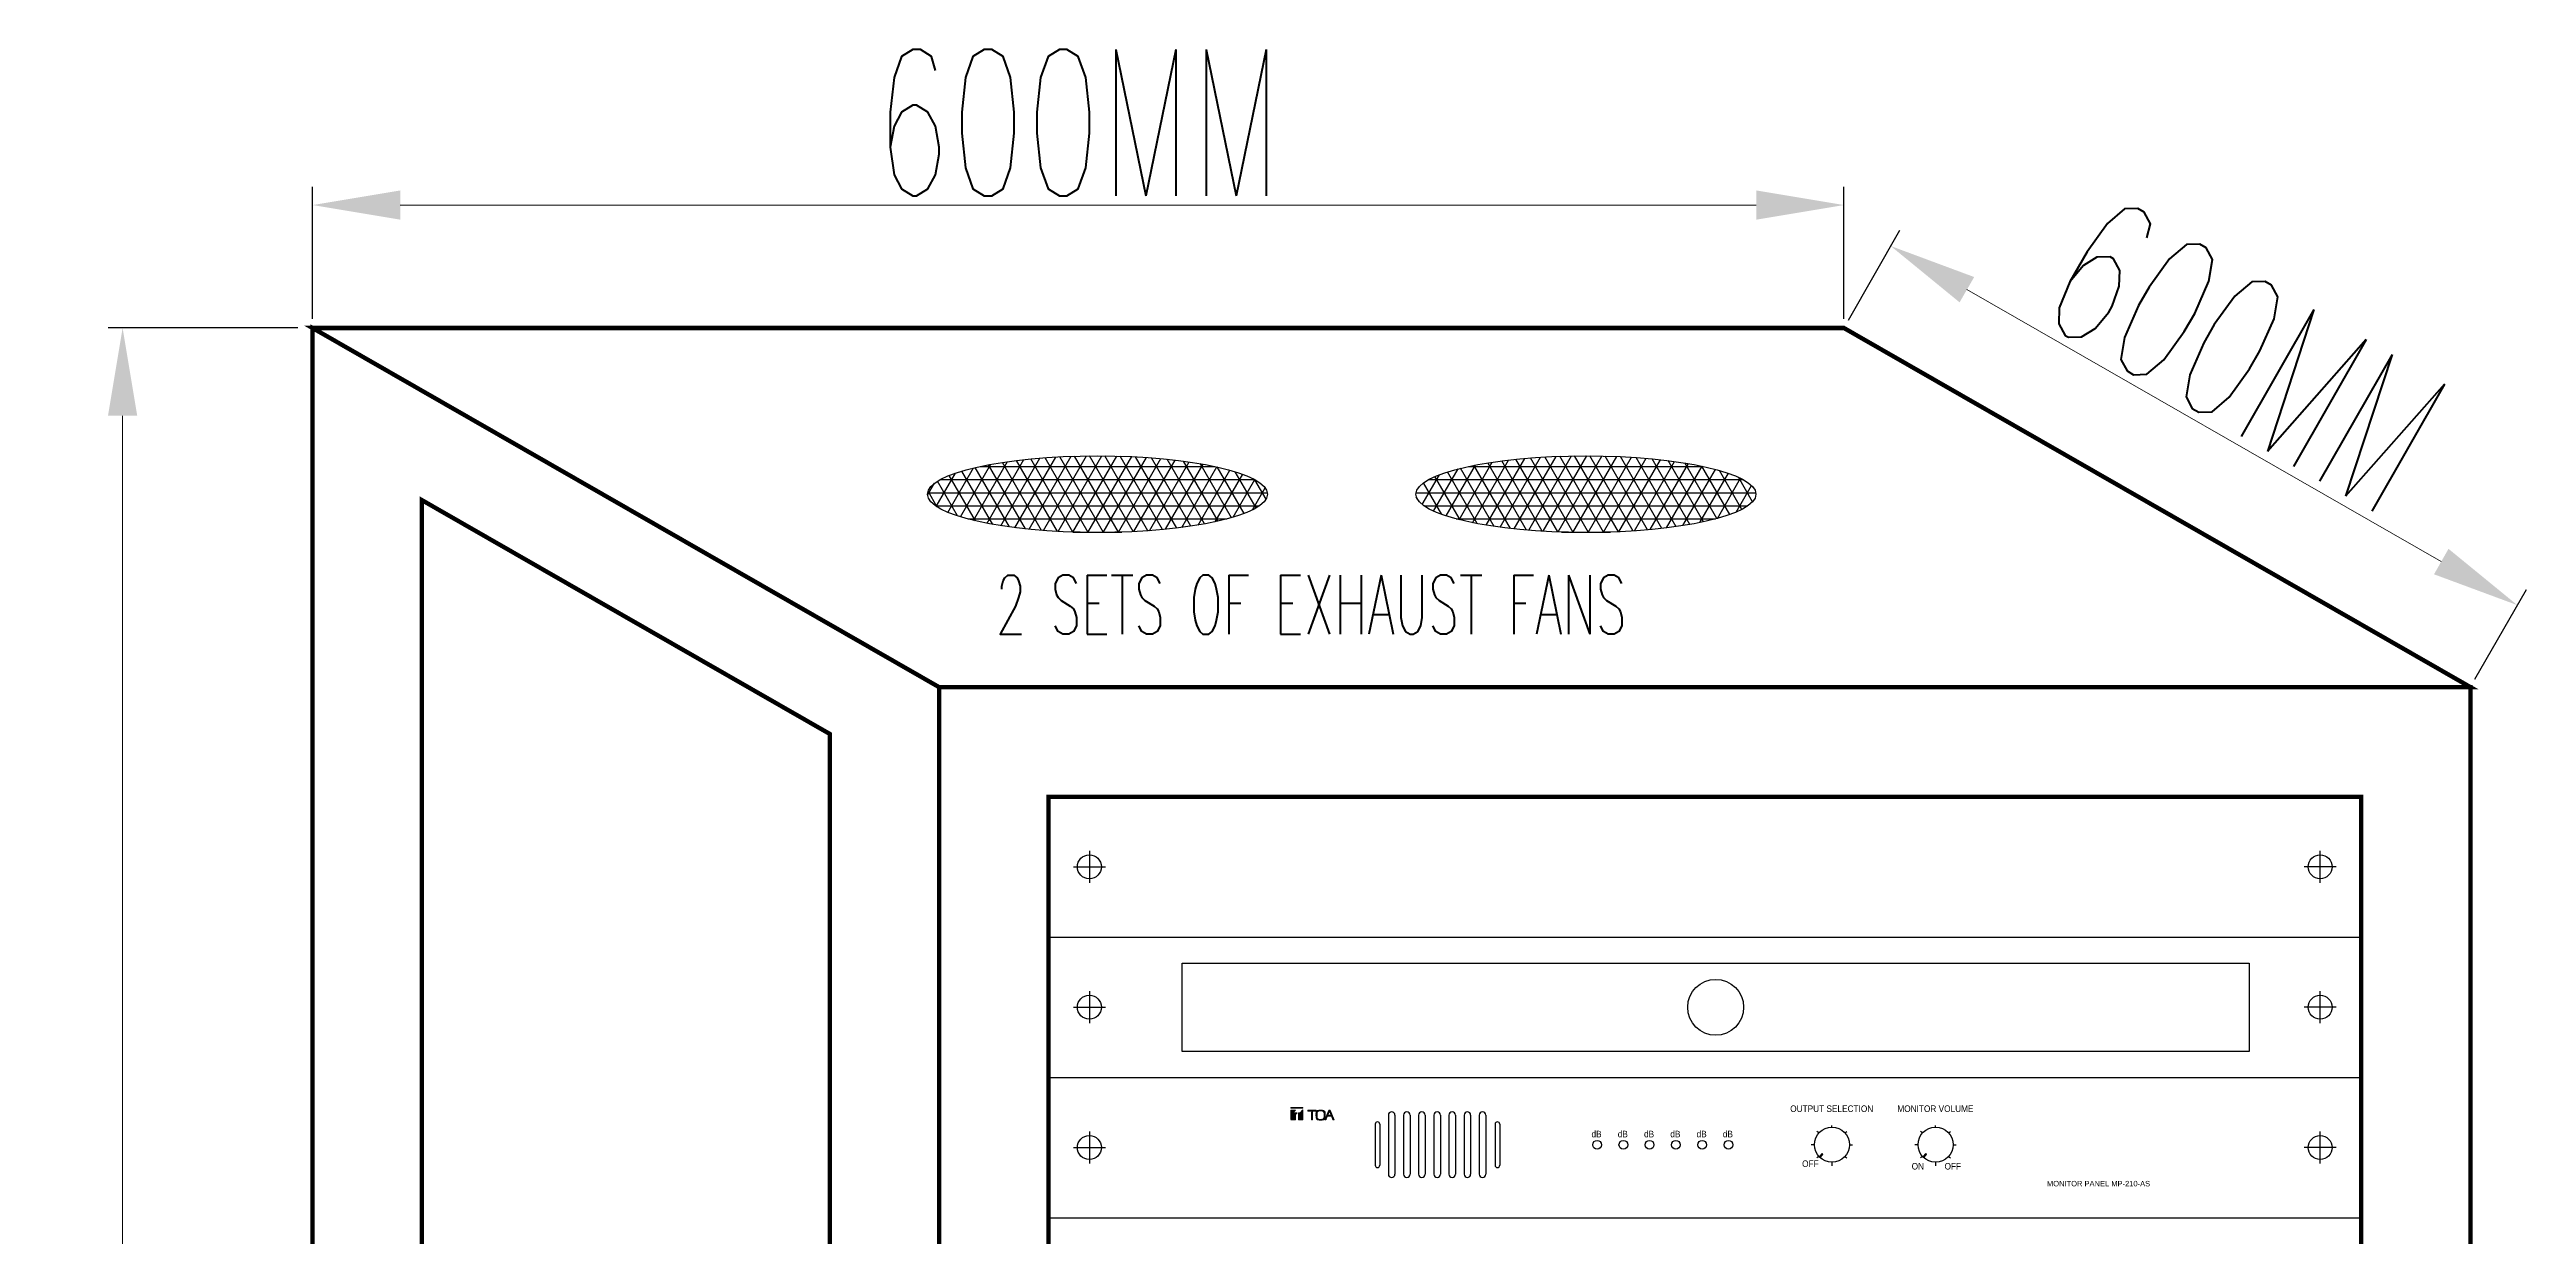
# Model space of a CAD drawing. Header units: millimetres. Extents: x 2974 to 5671, y 1205 to 3288.
# Drawn here: x 4151.6 to 4321, y 1704.3 to 1785.4 of the extents above; entities that cross this region are included whole.
import ezdxf
from ezdxf.enums import TextEntityAlignment as Align

# ---------------------------------------------------------------- set-up
doc = ezdxf.new("R2010")
doc.units = ezdxf.units.MM
for name, color, linetype in [('0-RACK', 7, 'Continuous'), ('SILK', 5, 'Continuous'), ('TEXT', 3, 'Continuous')]:
    doc.layers.add(name, color=color, linetype=linetype)
doc.layers.add('1', color=3, linetype='Continuous', lineweight=15)
doc.styles.add('SIMPLEX', font='simplex.shx', dxfattribs={"width": 0.6})
doc.styles.get("Standard").update_dxf_attribs({"font": 'arial.ttf'})
doc.dimstyles.new('ISO-25', dxfattribs={"dimtxt": 2.5, "dimasz": 2.5, "dimexe": 1.25, "dimexo": 0.625, "dimtad": 1, "dimtxsty": 'Standard', "dimcen": 2.5, "dimadec": 0, "dimazin": 0, "dimtfac": 1, "dimtmove": 0, "dimatfit": 3, "dimfxl": 1, "dimarcsym": 0})
doc.dimstyles.get("Standard").update_dxf_attribs({"dimtxt": 0.18, "dimasz": 0.18, "dimexe": 0.18, "dimexo": 0.0625, "dimgap": 0.09, "dimtad": 0, "dimtih": 1, "dimtoh": 1, "dimdec": 4, "dimzin": 0, "dimdsep": 46, "dimtxsty": 'Standard', "dimcen": 0.09, "dimadec": 0, "dimazin": 0, "dimtfac": 1, "dimtdec": 4, "dimtofl": 0, "dimtmove": 0, "dimatfit": 3, "dimfxl": 1, "dimtolj": 1, "dimtzin": 0, "dimarcsym": 0})
pattern_1 = [(0, (2042.5314, 1298.1718), (0, 0.89776884), []), (60, (2042.5314, 1298.1718), (-0.77749062, 0.44888442), []), (120, (2042.5314, 1298.1718), (-0.77749062, -0.44888442), [])]

# ---------------------------------------------------------------- blocks, each defined once
blk = doc.blocks.new('*D24')
at = {"layer": 'Defpoints', "color": 0, "transparency": 16777216}
for p in [(4169.57, 1766.4), (4156.58, 1319.78), (4169.57, 1319.78)]:
    blk.add_point(p, dxfattribs=at)
at = {"layer": 'TEXT', "color": 0, "lineweight": -2, "transparency": 16777216}
for p, q in [((4168.57, 1766.4), (4155.58, 1766.4)), ((4168.57, 1319.78), (4155.58, 1319.78))]:
    blk.add_line(p, q, dxfattribs=at)
at = {"layer": 'TEXT', "color": 0, "lineweight": 9, "transparency": 16777216}
for p, q in [((4156.58, 1760.4), (4156.58, 1521.95)), ((4156.58, 1325.78), (4156.58, 1487.49))]:
    blk.add_line(p, q, dxfattribs=at)
at = {"layer": 'TEXT', "color": 0, "transparency": 16777216}
for points in [[(4155.58, 1760.4), (4157.58, 1760.4), (4156.58, 1766.4)], [(4155.58, 1325.78), (4157.58, 1325.78), (4156.58, 1319.78)]]:
    blk.add_solid(points, dxfattribs=at)
at = {"layer": 'TEXT', "color": 0, "transparency": 16777216, "insert": (4156.58, 1504.72), "char_height": 6, "attachment_point": 5, "rotation": 90, "style": 'SIMPLEX'}
blk.add_mtext('\\A1;{\\H1.66667x;2200MM}', dxfattribs=at)
blk = doc.blocks.new('*D25')
at = {"layer": '0-RACK', "color": 0, "lineweight": -2, "transparency": 16777216}
for p, q in [((4169.57, 1767.02), (4169.57, 1776.05)), ((4274.31, 1767.02), (4274.31, 1776.05))]:
    blk.add_line(p, q, dxfattribs=at)
at = {"layer": '0-RACK', "color": 0, "lineweight": 9, "transparency": 16777216}
blk.add_line((4175.57, 1774.8), (4268.31, 1774.8), dxfattribs=at)
at = {"layer": '0-RACK', "color": 0, "transparency": 16777216}
for points in [[(4175.57, 1775.8), (4175.57, 1773.8), (4169.57, 1774.8)], [(4268.31, 1775.8), (4268.31, 1773.8), (4274.31, 1774.8)]]:
    blk.add_solid(points, dxfattribs=at)
at = {"layer": 'Defpoints', "color": 0, "transparency": 16777216}
for p in [(4274.31, 1774.8), (4169.57, 1766.4), (4274.31, 1766.4)]:
    blk.add_point(p, dxfattribs=at)
at = {"layer": '0-RACK', "color": 0, "transparency": 16777216, "insert": (4221.94, 1780.43), "char_height": 6, "attachment_point": 5, "style": 'SIMPLEX'}
blk.add_mtext('{\\H1.66667x;600MM}', dxfattribs=at)
blk = doc.blocks.new('*D26')
at = {"layer": '0-RACK', "color": 0, "lineweight": -2, "transparency": 16777216}
for p, q in [((4274.62, 1766.94), (4278.14, 1773.08)), ((4317.47, 1742.39), (4320.99, 1748.53))]:
    blk.add_line(p, q, dxfattribs=at)
at = {"layer": '0-RACK', "color": 0, "lineweight": 9, "transparency": 16777216}
blk.add_line((4282.72, 1769.02), (4315.16, 1750.43), dxfattribs=at)
at = {"layer": '0-RACK', "color": 0, "transparency": 16777216}
for points in [[(4283.22, 1769.88), (4282.22, 1768.15), (4277.51, 1772)], [(4315.66, 1751.3), (4314.67, 1749.56), (4320.37, 1747.45)]]:
    blk.add_solid(points, dxfattribs=at)
at = {"layer": 'Defpoints', "color": 0, "transparency": 16777216}
for p in [(4274.31, 1766.4), (4320.37, 1747.45), (4317.16, 1741.85)]:
    blk.add_point(p, dxfattribs=at)
at = {"layer": '0-RACK', "color": 0, "transparency": 16777216, "insert": (4301.74, 1764.6), "char_height": 6, "attachment_point": 5, "rotation": 330.1917, "style": 'SIMPLEX'}
blk.add_mtext('{\\H1.66667x;600MM}', dxfattribs=at)
blk = doc.blocks.new('0312')
at = {"color": 7}
for p, q in [((-9.763, 0.468), (-9.763, -0.997)), ((-9.601, 0.468), (-9.601, -0.997)), ((-9.295, 0.79), (-9.295, -1.318)), ((-9.061, 0.79), (-9.061, -1.318)), ((-8.755, 0.79), (-8.755, -1.318)), ((-8.521, 0.79), (-8.521, -1.318)), ((-8.215, 0.79), (-8.215, -1.318)), ((-7.981, 0.79), (-7.981, -1.318)), ((-7.675, 0.79), (-7.675, -1.318)), ((-7.441, 0.79), (-7.441, -1.318)), ((-7.135, 0.79), (-7.135, -1.318)), ((-6.901, 0.79), (-6.901, -1.318)), ((-6.595, 0.79), (-6.595, -1.318)), ((-6.361, 0.79), (-6.361, -1.318)), ((-6.055, 0.79), (-6.055, -1.318)), ((-5.821, 0.79), (-5.821, -1.318)), ((-5.49, 0.468), (-5.49, -0.997)), ((-5.327, 0.468), (-5.327, -0.997)), ((6.172, -0.582), (6.062, -0.692)), ((6.063, -0.694), (6.115, -0.694)), ((6.065, -0.689), (6.12, -0.689)), ((6.068, -0.699), (6.11, -0.699)), ((6.07, -0.684), (6.125, -0.684)), ((6.073, -0.704), (6.105, -0.704)), ((6.074, -0.679), (6.13, -0.679)), ((6.078, -0.708), (6.1, -0.708)), ((6.079, -0.674), (6.134, -0.674)), ((6.083, -0.713), (6.095, -0.713)), ((6.084, -0.669), (6.139, -0.669)), ((6.088, -0.718), (6.091, -0.718)), ((6.089, -0.72), (6.199, -0.609)), ((6.089, -0.665), (6.144, -0.665)), ((6.094, -0.66), (6.149, -0.66)), ((6.099, -0.655), (6.154, -0.655)), ((6.104, -0.65), (6.159, -0.65)), ((6.109, -0.645), (6.164, -0.645)), ((6.113, -0.64), (6.169, -0.64)), ((6.118, -0.635), (6.174, -0.635)), ((6.123, -0.63), (6.178, -0.63)), ((6.128, -0.625), (6.183, -0.625)), ((6.133, -0.621), (6.188, -0.621)), ((6.138, -0.616), (6.193, -0.616)), ((6.143, -0.611), (6.198, -0.611)), ((6.148, -0.606), (6.196, -0.606)), ((6.152, -0.601), (6.191, -0.601)), ((6.157, -0.596), (6.186, -0.596)), ((6.162, -0.591), (6.181, -0.591)), ((6.167, -0.586), (6.176, -0.586)), ((6.199, -0.609), (6.172, -0.582)), ((9.867, -0.582), (9.757, -0.692)), ((9.759, -0.694), (9.81, -0.694)), ((9.76, -0.689), (9.815, -0.689)), ((9.763, -0.699), (9.805, -0.699)), ((9.765, -0.684), (9.82, -0.684)), ((9.768, -0.704), (9.801, -0.704)), ((9.77, -0.679), (9.825, -0.679)), ((9.773, -0.708), (9.796, -0.708)), ((9.775, -0.674), (9.83, -0.674)), ((9.778, -0.713), (9.791, -0.713)), ((9.78, -0.669), (9.835, -0.669)), ((9.783, -0.718), (9.786, -0.718)), ((9.784, -0.665), (9.84, -0.665)), ((9.785, -0.72), (9.895, -0.609)), ((9.789, -0.66), (9.845, -0.66)), ((9.794, -0.655), (9.849, -0.655)), ((9.799, -0.65), (9.854, -0.65)), ((9.804, -0.645), (9.859, -0.645)), ((9.809, -0.64), (9.864, -0.64)), ((9.814, -0.635), (9.869, -0.635)), ((9.819, -0.63), (9.874, -0.63)), ((9.823, -0.625), (9.879, -0.625)), ((9.828, -0.621), (9.884, -0.621)), ((9.833, -0.616), (9.888, -0.616)), ((9.838, -0.611), (9.893, -0.611)), ((9.843, -0.606), (9.891, -0.606)), ((9.848, -0.601), (9.886, -0.601)), ((9.853, -0.596), (9.882, -0.596)), ((9.858, -0.591), (9.877, -0.591)), ((9.863, -0.586), (9.872, -0.586)), ((9.895, -0.609), (9.867, -0.582))]:
    blk.add_line(p, q, dxfattribs=at)
at = {"color": 7, "ltscale": 0.5}
for p, q in [((6.053, 0.154), (5.979, 0.205)), ((6.517, 0.36), (6.517, 0.422)), ((6.981, 0.154), (7.055, 0.205)), ((9.748, 0.154), (9.674, 0.205)), ((10.212, 0.36), (10.212, 0.422)), ((10.676, 0.154), (10.75, 0.205)), ((5.892, -0.264), (5.783, -0.264)), ((6.053, -0.682), (5.979, -0.734)), ((6.981, -0.682), (7.055, -0.734)), ((7.141, -0.264), (7.25, -0.264)), ((9.588, -0.264), (9.478, -0.264)), ((9.748, -0.682), (9.674, -0.734)), ((10.676, -0.682), (10.75, -0.734)), ((10.837, -0.264), (10.946, -0.264)), ((6.517, -0.889), (6.517, -1.012)), ((10.212, -0.889), (10.212, -1.012))]:
    blk.add_line(p, q, dxfattribs=at)
at = {"color": 7}
for centre, radius in [((6.517, -0.264), 0.625), ((10.212, -0.264), 0.625), ((-1.854, -0.264), 0.156), ((-0.917, -0.264), 0.156), ((0.019, -0.264), 0.156), ((0.956, -0.264), 0.156), ((1.893, -0.264), 0.156), ((2.83, -0.264), 0.156)]:
    blk.add_circle(centre, radius, dxfattribs=at)
for centre, radius, start, end in [((-9.178, 0.79), 0.117, 0, 180), ((-8.638, 0.79), 0.117, 0, 180), ((-8.098, 0.79), 0.117, 0, 180), ((-7.558, 0.79), 0.117, 0, 180), ((-7.018, 0.79), 0.117, 0, 180), ((-6.478, 0.79), 0.117, 0, 180), ((-5.938, 0.79), 0.117, 0, 180), ((-9.682, 0.468), 0.0814, 0, 180), ((-5.408, 0.468), 0.0814, 0, 180), ((-9.682, -0.997), 0.0814, 180, 0), ((-9.178, -1.318), 0.117, 180, 0), ((-8.638, -1.318), 0.117, 180, 0), ((-8.098, -1.318), 0.117, 180, 0), ((-7.558, -1.318), 0.117, 180, 0), ((-7.018, -1.318), 0.117, 180, 0), ((-6.478, -1.318), 0.117, 180, 0), ((-5.938, -1.318), 0.117, 180, 0), ((-5.408, -0.997), 0.0814, 180, 0)]:
    blk.add_arc(centre, radius, start, end, dxfattribs=at)
at = {"layer": '1', "color": 7}
for p, q in [((-12.773, 1.057), (-12.768, 1.063)), ((-12.773, 1.063), (-12.344, 1.063)), ((-12.773, 1.063), (-12.773, 1.039)), ((-12.344, 1.039), (-12.773, 1.039)), ((-12.769, 1.039), (-12.746, 1.063)), ((-12.769, 0.809), (-12.617, 0.967)), ((-12.769, 0.832), (-12.639, 0.967)), ((-12.769, 0.854), (-12.661, 0.967)), ((-12.769, 0.877), (-12.682, 0.967)), ((-12.769, 0.899), (-12.704, 0.967)), ((-12.769, 0.922), (-12.726, 0.967)), ((-12.769, 0.944), (-12.747, 0.967)), ((-12.769, 0.795), (-12.769, 0.967)), ((-12.769, 0.967), (-12.603, 0.967)), ((-12.769, 0.795), (-12.603, 0.967)), ((-12.747, 1.039), (-12.724, 1.063)), ((-12.726, 1.039), (-12.702, 1.063)), ((-12.704, 1.039), (-12.681, 1.063)), ((-12.682, 1.039), (-12.659, 1.063)), ((-12.661, 1.039), (-12.637, 1.063)), ((-12.639, 1.039), (-12.616, 1.063)), ((-12.617, 1.039), (-12.594, 1.063)), ((-12.595, 1.039), (-12.572, 1.063)), ((-12.574, 1.039), (-12.55, 1.063)), ((-12.552, 1.039), (-12.529, 1.063)), ((-12.53, 1.039), (-12.507, 1.063)), ((-12.509, 1.039), (-12.485, 1.063)), ((-12.498, 0.798), (-12.34, 0.962)), ((-12.498, 0.775), (-12.34, 0.939)), ((-12.498, 0.753), (-12.34, 0.917)), ((-12.498, 0.73), (-12.34, 0.894)), ((-12.487, 1.039), (-12.464, 1.063)), ((-12.465, 1.039), (-12.442, 1.063)), ((-12.444, 0.876), (-12.344, 0.98)), ((-12.443, 1.039), (-12.42, 1.063)), ((-12.422, 1.039), (-12.399, 1.063)), ((-12.4, 1.039), (-12.377, 1.063)), ((-12.378, 1.039), (-12.355, 1.063)), ((-12.357, 1.039), (-12.344, 1.052)), ((-12.344, 1.039), (-12.344, 1.063)), ((-12.344, 0.98), (-12.344, 0.618)), ((-12.168, 0.944), (-12.146, 0.967)), ((-12.168, 0.967), (-11.867, 0.967)), ((-12.168, 0.932), (-12.168, 0.967)), ((-11.867, 0.932), (-12.168, 0.932)), ((-12.158, 0.932), (-12.125, 0.967)), ((-12.136, 0.932), (-12.103, 0.967)), ((-12.114, 0.932), (-12.081, 0.967)), ((-12.092, 0.932), (-12.06, 0.967)), ((-12.071, 0.932), (-12.038, 0.967)), ((-12.049, 0.932), (-12.016, 0.967)), ((-12.037, 0.889), (-11.998, 0.929)), ((-12.037, 0.877), (-11.998, 0.918)), ((-12.037, 0.855), (-11.998, 0.895)), ((-12.037, 0.739), (-12.037, 0.889)), ((-12.027, 0.932), (-11.994, 0.967)), ((-12.006, 0.932), (-11.973, 0.967)), ((-11.998, 0.929), (-11.998, 0.739)), ((-11.984, 0.932), (-11.951, 0.967)), ((-11.962, 0.932), (-11.929, 0.967)), ((-11.941, 0.932), (-11.908, 0.967)), ((-11.919, 0.932), (-11.886, 0.967)), ((-11.897, 0.932), (-11.867, 0.963)), ((-11.875, 0.932), (-11.867, 0.941)), ((-11.875, 0.843), (-11.828, 0.892)), ((-11.873, 0.867), (-11.778, 0.966)), ((-11.871, 0.892), (-11.808, 0.958)), ((-11.867, 0.967), (-11.867, 0.932)), ((-11.787, 0.934), (-11.752, 0.97)), ((-11.757, 0.943), (-11.728, 0.972)), ((-11.731, 0.947), (-11.706, 0.973)), ((-11.708, 0.948), (-11.685, 0.972)), ((-11.688, 0.947), (-11.666, 0.97)), ((-11.669, 0.944), (-11.647, 0.966)), ((-11.651, 0.94), (-11.63, 0.962)), ((-11.635, 0.934), (-11.613, 0.957)), ((-11.62, 0.928), (-11.596, 0.952)), ((-11.607, 0.918), (-11.582, 0.944)), ((-11.598, 0.905), (-11.57, 0.934)), ((-11.591, 0.89), (-11.561, 0.921)), ((-11.589, 0.87), (-11.554, 0.906)), ((-11.587, 0.849), (-11.55, 0.887)), ((-11.561, 0.618), (-11.412, 0.967)), ((-11.395, 0.932), (-11.477, 0.734)), ((-11.467, 0.839), (-11.408, 0.899)), ((-11.449, 0.879), (-11.365, 0.967)), ((-11.432, 0.919), (-11.387, 0.967)), ((-11.415, 0.959), (-11.408, 0.967)), ((-11.412, 0.967), (-11.364, 0.967)), ((-11.395, 0.932), (-11.335, 0.784)), ((-11.39, 0.919), (-11.358, 0.951)), ((-11.383, 0.903), (-11.352, 0.935)), ((-11.377, 0.887), (-11.345, 0.92)), ((-11.37, 0.871), (-11.339, 0.904)), ((-11.364, 0.967), (-11.223, 0.618)), ((-11.364, 0.855), (-11.332, 0.888)), ((-12.769, 0.652), (-12.553, 0.876)), ((-12.769, 0.675), (-12.575, 0.876)), ((-12.769, 0.697), (-12.596, 0.876)), ((-12.769, 0.72), (-12.618, 0.876)), ((-12.769, 0.742), (-12.64, 0.876)), ((-12.769, 0.762), (-12.659, 0.876)), ((-12.552, 0.876), (-12.769, 0.651)), ((-12.769, 0.618), (-12.603, 0.79)), ((-12.769, 0.651), (-12.769, 0.762)), ((-12.603, 0.618), (-12.769, 0.618)), ((-12.758, 0.618), (-12.603, 0.779)), ((-12.736, 0.618), (-12.603, 0.756)), ((-12.715, 0.618), (-12.603, 0.734)), ((-12.693, 0.618), (-12.603, 0.711)), ((-12.671, 0.618), (-12.603, 0.689)), ((-12.659, 0.876), (-12.552, 0.876)), ((-12.65, 0.618), (-12.603, 0.666)), ((-12.628, 0.618), (-12.603, 0.644)), ((-12.606, 0.618), (-12.603, 0.621)), ((-12.603, 0.79), (-12.603, 0.618)), ((-12.498, 0.82), (-12.444, 0.876)), ((-12.498, 0.843), (-12.466, 0.876)), ((-12.498, 0.865), (-12.488, 0.876)), ((-12.498, 0.618), (-12.498, 0.876)), ((-12.498, 0.876), (-12.44, 0.876)), ((-12.498, 0.708), (-12.34, 0.872)), ((-12.498, 0.685), (-12.34, 0.85)), ((-12.498, 0.663), (-12.34, 0.827)), ((-12.498, 0.64), (-12.34, 0.805)), ((-12.498, 0.618), (-12.34, 0.782)), ((-12.34, 0.618), (-12.498, 0.618)), ((-12.476, 0.618), (-12.34, 0.76)), ((-12.454, 0.618), (-12.34, 0.737)), ((-12.433, 0.618), (-12.34, 0.715)), ((-12.411, 0.618), (-12.34, 0.692)), ((-12.389, 0.618), (-12.34, 0.67)), ((-12.367, 0.618), (-12.34, 0.647)), ((-12.346, 0.618), (-12.34, 0.625)), ((-12.039, 0.628), (-11.998, 0.671)), ((-12.039, 0.618), (-11.996, 0.618)), ((-12.038, 0.697), (-11.998, 0.738)), ((-12.038, 0.674), (-11.998, 0.716)), ((-12.038, 0.651), (-11.998, 0.693)), ((-12.037, 0.832), (-11.998, 0.873)), ((-12.037, 0.81), (-11.998, 0.85)), ((-12.037, 0.787), (-11.998, 0.828)), ((-12.037, 0.765), (-11.998, 0.805)), ((-12.037, 0.742), (-11.998, 0.783)), ((-12.037, 0.72), (-11.998, 0.76)), ((-12.027, 0.618), (-11.997, 0.649)), ((-12.005, 0.618), (-11.997, 0.627)), ((-11.876, 0.797), (-11.835, 0.839)), ((-11.876, 0.775), (-11.836, 0.816)), ((-11.875, 0.82), (-11.834, 0.863)), ((-11.875, 0.753), (-11.836, 0.793)), ((-11.874, 0.731), (-11.836, 0.771)), ((-11.873, 0.71), (-11.835, 0.749)), ((-11.871, 0.69), (-11.834, 0.728)), ((-11.865, 0.674), (-11.833, 0.707)), ((-11.857, 0.66), (-11.827, 0.69)), ((-11.847, 0.648), (-11.819, 0.676)), ((-11.835, 0.638), (-11.809, 0.664)), ((-11.821, 0.629), (-11.797, 0.654)), ((-11.805, 0.624), (-11.783, 0.646)), ((-11.788, 0.619), (-11.766, 0.641)), ((-11.77, 0.615), (-11.748, 0.637)), ((-11.751, 0.612), (-11.729, 0.635)), ((-11.731, 0.61), (-11.708, 0.634)), ((-11.71, 0.609), (-11.684, 0.636)), ((-11.687, 0.61), (-11.658, 0.641)), ((-11.663, 0.613), (-11.626, 0.652)), ((-11.636, 0.618), (-11.549, 0.708)), ((-11.606, 0.627), (-11.552, 0.683)), ((-11.594, 0.684), (-11.548, 0.732)), ((-11.589, 0.712), (-11.547, 0.756)), ((-11.587, 0.736), (-11.546, 0.779)), ((-11.586, 0.827), (-11.549, 0.866)), ((-11.586, 0.805), (-11.547, 0.845)), ((-11.586, 0.783), (-11.547, 0.823)), ((-11.586, 0.76), (-11.546, 0.801)), ((-11.561, 0.618), (-11.522, 0.618)), ((-11.552, 0.638), (-11.49, 0.702)), ((-11.549, 0.618), (-11.505, 0.664)), ((-11.535, 0.678), (-11.474, 0.741)), ((-11.528, 0.618), (-11.519, 0.627)), ((-11.518, 0.718), (-11.458, 0.781)), ((-11.501, 0.758), (-11.441, 0.82)), ((-11.484, 0.799), (-11.425, 0.86)), ((-11.45, 0.756), (-11.423, 0.784)), ((-11.45, 0.756), (-11.324, 0.756)), ((-11.438, 0.756), (-11.411, 0.784)), ((-11.423, 0.784), (-11.335, 0.784)), ((-11.416, 0.756), (-11.389, 0.784)), ((-11.395, 0.756), (-11.368, 0.784)), ((-11.373, 0.756), (-11.346, 0.784)), ((-11.358, 0.839), (-11.326, 0.872)), ((-11.351, 0.823), (-11.32, 0.856)), ((-11.351, 0.756), (-11.3, 0.809)), ((-11.345, 0.808), (-11.313, 0.84)), ((-11.338, 0.792), (-11.307, 0.825)), ((-11.33, 0.756), (-11.294, 0.793)), ((-11.324, 0.756), (-11.269, 0.618)), ((-11.319, 0.744), (-11.288, 0.777)), ((-11.313, 0.728), (-11.281, 0.761)), ((-11.307, 0.712), (-11.275, 0.745)), ((-11.3, 0.697), (-11.268, 0.729)), ((-11.294, 0.681), (-11.262, 0.714)), ((-11.287, 0.665), (-11.256, 0.698)), ((-11.281, 0.649), (-11.249, 0.682)), ((-11.275, 0.633), (-11.243, 0.666)), ((-11.269, 0.618), (-11.223, 0.618)), ((-11.267, 0.618), (-11.236, 0.65)), ((-11.245, 0.618), (-11.23, 0.634)), ((-11.224, 0.618), (-11.224, 0.619))]:
    blk.add_line(p, q, dxfattribs=at)
for centre, radius, start, end in [((-10.831, 0.791), 1.045, 174.54868, 185.45132), ((-11.784, 0.871), 0.0895, 111.51341, 167.84748), ((-11.753, 0.86), 0.0815, 115.39248, 169.79681), ((-11.711, 0.656), 0.317, 70.53138, 109.46862), ((-11.711, 0.735), 0.213, 68.90174, 111.09826), ((-11.652, 0.874), 0.0625, 0.8028, 74.00791), ((-11.622, 0.885), 0.0717, 4.18898, 76.45013), ((-12.591, 0.791), 1.045, 354.54868, 5.45132), ((-15.52, 0.734), 3.482, 358.09767, 0.08619), ((-8.516, 0.734), 3.482, 179.91381, 181.90233), ((-11.781, 0.713), 0.0932, 193.35746, 247.28166), ((-10.792, 0.791), 1.045, 175.41143, 184.58857), ((-11.749, 0.725), 0.0855, 191.56848, 243.24223), ((-11.711, 0.926), 0.317, 250.53138, 289.46862), ((-11.711, 0.847), 0.213, 248.90174, 291.09826), ((-11.653, 0.71), 0.0641, 287.06209, 358.1272), ((-11.623, 0.698), 0.0728, 284.2326, 355.12829), ((-12.63, 0.791), 1.045, 355.41143, 4.58857), ((-8.255, -0.588), 3.482, 157.70258, 159.73794)]:
    blk.add_arc(centre, radius, start, end, dxfattribs=at)
at = {"layer": '1', "color": 7, "width": 0.9}
blk.add_text('MONITOR PANEL MP-210-AS', height=0.19517, dxfattribs=at).set_placement((17.863, -1.748), align=Align.RIGHT)
at = {"layer": 'SILK', "color": 7, "width": 0.9}
for s, height, p in [('OUTPUT SELECTION', 0.23421, (6.512, 0.903)), ('MONITOR VOLUME', 0.23421, (10.208, 0.903)), ('dB', 0.2342, (-1.874, 0)), ('dB', 0.2342, (-0.937, 0)), ('dB', 0.2342, (0, 0)), ('dB', 0.2342, (0.937, 0)), ('dB', 0.2342, (1.874, 0)), ('dB', 0.2342, (2.81, 0)), ('OFF', 0.2342, (5.749, -1.058)), ('ON', 0.2342, (9.582, -1.148)), ('OFF', 0.2342, (10.829, -1.148))]:
    blk.add_text(s, height=height, dxfattribs=at).set_placement(p, align=Align.CENTER)

msp = doc.modelspace()

# ---------------------------------------------------------------- hatches: boundary and pattern name
at = {"layer": '0-RACK', "linetype": 'Continuous'}
h = msp.add_hatch(dxfattribs=at)
h.set_pattern_fill('NET3', color=0, scale=7.182151, style=0)
h.set_pattern_definition(pattern_1)
edge = h.paths.add_edge_path()
edge.add_ellipse((4223.25558, 1755.03668), major_axis=(11.62789, 0), ratio=0.225341934, start_angle=0, end_angle=360)
h = msp.add_hatch(dxfattribs=at)
h.set_pattern_fill('NET3', color=0, scale=7.182151, style=0)
h.set_pattern_definition(pattern_1)
edge = h.paths.add_edge_path()
edge.add_ellipse((4256.66482, 1755.03668), major_axis=(11.62789, 0), ratio=0.225341934, start_angle=0, end_angle=360)

# ---------------------------------------------------------------- linework, layer by layer
at = {"extrusion": (-4.40822e-16, 0.000346206, 1), "elevation": 0.57754}
msp.add_lwpolyline([(4229.05061, 1722.97886), (4302.02707, 1722.97886), (4302.02707, 1716.94212), (4229.05061, 1716.94212)], close=True, dxfattribs=at)
at = {"extrusion": (-4.40822e-16, 0.000346206, 1)}
msp.add_circle((4265.53884, 1719.96049, 0.57754), 1.91101, dxfattribs=at)
at = {"layer": '0-RACK', "color": 0}
for p, q in [((4222.70074, 1730.65877, -0.02095), (4222.70074, 1728.46986, -0.02095)), ((4306.88322, 1728.46986, -0.02095), (4306.88322, 1730.65877, -0.02095)), ((4221.60628, 1729.56431, -0.02095), (4223.7952, 1729.56431, -0.02095)), ((4307.97767, 1729.56431, -0.02095), (4305.78876, 1729.56431, -0.02095)), ((4221.60628, 1719.96532, -0.02095), (4223.7952, 1719.96532, -0.02095)), ((4222.70074, 1721.05978, -0.02095), (4222.70074, 1718.87086, -0.02095)), ((4307.97767, 1719.96532, -0.02095), (4305.78876, 1719.96532, -0.02095)), ((4306.88322, 1718.87086, -0.02095), (4306.88322, 1721.05978, -0.02095)), ((4222.70074, 1711.46739, -0.02095), (4222.70074, 1709.27847, -0.02095)), ((4306.88322, 1709.27847, -0.02095), (4306.88322, 1711.46739, -0.02095)), ((4221.60628, 1710.37293, -0.02095), (4223.7952, 1710.37293, -0.02095)), ((4307.97767, 1710.37293, -0.02095), (4305.78876, 1710.37293, -0.02095))]:
    msp.add_line(p, q, dxfattribs=at)
at = {"layer": '0-RACK', "color": 0, "linetype": 'Continuous'}
for p, q in [((4219.90353, 1724.76482, -0.02095), (4309.68042, 1724.76482, -0.02095)), ((4219.90353, 1724.76482, -0.02095), (4309.68042, 1724.76482, -0.02095)), ((4219.90353, 1715.17243, -0.02095), (4309.68042, 1715.17243, -0.02095)), ((4219.90353, 1705.58004, -0.02095), (4309.68042, 1705.58004, -0.02095))]:
    msp.add_line(p, q, dxfattribs=at)
at = {"layer": '0-RACK', "color": 0, "linetype": 'Continuous', "const_width": 0.29926, "elevation": -0.02095}
for points in [[(4212.42213, 1295.22826), (4212.42213, 1741.84522), (4169.56621, 1766.39731), (4169.56621, 1319.78036)], [(4169.56621, 1766.39731), (4212.42213, 1741.84522), (4317.16183, 1741.84522), (4274.3059, 1766.39731), (4169.56621, 1766.39731)], [(4274.3059, 1766.39731), (4317.16183, 1741.84522), (4212.42213, 1741.84522), (4317.16183, 1741.84522), (4317.16183, 1295.22826)], [(4177.04761, 1322.97568), (4177.04761, 1754.62982), (4204.94072, 1738.6499), (4204.94072, 1306.99575)]]:
    msp.add_lwpolyline(points, dxfattribs=at)
msp.add_lwpolyline([(4219.90353, 1302.69976), (4219.90353, 1734.3539), (4309.68042, 1734.3539), (4309.68042, 1302.69976)], close=True, dxfattribs=at)
at = {"layer": '0-RACK', "color": 0}
for centre in [(4222.70074, 1729.56431, -0.02095), (4306.88322, 1729.56431, -0.02095), (4222.70074, 1719.96532, -0.02095), (4306.88322, 1719.96532, -0.02095), (4222.70074, 1710.37293, -0.02095), (4306.88322, 1710.37293, -0.02095)]:
    msp.add_circle(centre, 0.82076, dxfattribs=at)
at = {"layer": '0-RACK', "color": 0, "linetype": 'Continuous'}
for centre in [(4223.25558, 1755.03668, -0.02095), (4256.66482, 1755.03668, -0.02095)]:
    msp.add_ellipse(centre, major_axis=(11.62789, 0), ratio=0.225341934, dxfattribs=at)

# ---------------------------------------------------------------- block references
at = {"layer": '0-RACK', "xscale": 1.918477539590725, "yscale": 1.918477539590725, "zscale": 1.918477539590725}
msp.add_blockref('0312', (4260.98354, 1711.07282, -0.02095), dxfattribs=at)

# ---------------------------------------------------------------- texts
at = {"layer": '0-RACK', "color": 0, "style": 'SIMPLEX', "width": 0.6}
msp.add_text('2 SETS OF EXHAUST FANS', height=4.0524288, dxfattribs=at).set_placement((4216.2928, 1745.45711, -0.02095))

# ---------------------------------------------------------------- dimensions: what is measured, and where the dimension line sits
at = {"layer": '0-RACK'}
dim = msp.add_linear_dim(base=(4274.3059, 1774.80394, -0.02095), p1=(4169.56621, 1766.39731, -0.02095), p2=(4274.3059, 1766.39731, -0.02095), text='{\\H1.66667x;600MM}', dimstyle='ISO-25', override={"dimtxt": 6, "dimasz": 6, "dimtxsty": 'SIMPLEX', "dimlwd": 9}, dxfattribs=at)
dim.commit()
dim.dimension.update_dxf_attribs({"geometry": '*D25', "text_midpoint": (4221.93606, 1780.42895, -0.02095)})
dim = msp.add_aligned_dim(p1=(4274.3059, 1766.39731, -0.02095), p2=(4317.16183, 1741.84522, -0.02095), distance=6.45532, text='{\\H1.66667x;600MM}', dimstyle='ISO-25', override={"dimtxt": 6, "dimasz": 6, "dimtxsty": 'SIMPLEX', "dimlwd": 9}, dxfattribs=at)
dim.commit()
dim.dimension.update_dxf_attribs({"geometry": '*D26', "text_midpoint": (4301.739, 1764.60329, -0.02095)})
at = {"layer": 'TEXT', "color": 0}
dim = msp.add_linear_dim(base=(4156.58096, 1319.78036, -0.02095), p1=(4169.56621, 1766.39731, -0.02095), p2=(4169.56621, 1319.78036, -0.02095), angle=90, text='{\\H1.66667x;2200MM}', dimstyle='Standard', override={"dimtxt": 6, "dimasz": 6, "dimexe": 1, "dimexo": 1, "dimtxsty": 'SIMPLEX', "dimlwd": 9}, dxfattribs=at)
dim.commit()
dim.dimension.update_dxf_attribs({"geometry": '*D24', "text_midpoint": (4156.58096, 1504.71928, -0.02095), "dimtype": 160, "text_rotation": 90})

doc.saveas('drawing.dxf')
